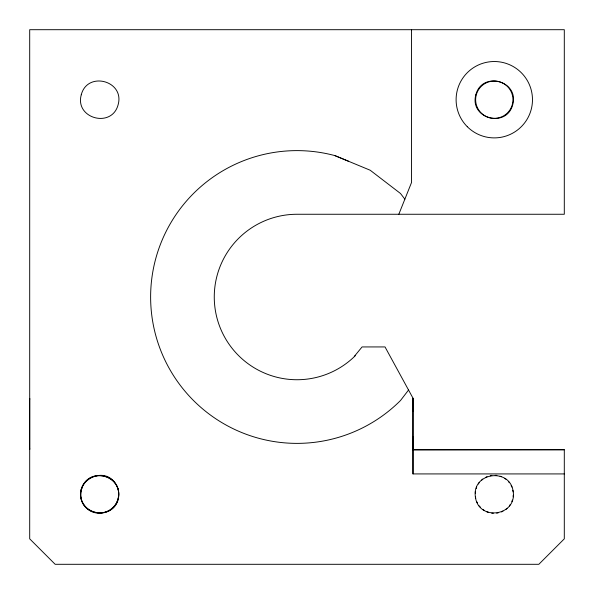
<?xml version="1.0" encoding="UTF-8"?>
<svg xmlns="http://www.w3.org/2000/svg" width="594" height="594" viewBox="0 0 594 594"><rect width="100%" height="100%" fill="white"/><g stroke="black" fill="none" stroke-linecap="round" stroke-linejoin="round"><path stroke-width="0.89" d="M29.707 448.529L29.707 449.398L29.707 398.477L29.707 399.346M564.3 473.923L412.993 473.923L412.993 398.173L385.023 346.933L362.08 346.933L354.276 356.445M355.502 355.502A82.737 82.737 0 0 1 220.56 328.66A82.737 82.737 0 0 1 297 214.263L564.3 214.263L564.3 29.7L29.7 29.7L29.7 538.84L55.16 564.3L538.84 564.3L564.3 538.84L564.3 449.74L412.956 449.792L412.993 398.173M475.356 496.71C471.963 472.156 510.343 467.248 513.231 491.869C516.624 516.431 478.244 521.332 475.356 496.71L475.772 498.307M475.371 491.728L475.363 493.384M513.216 496.859L513.216 495.203M476.247 488.513L476.678 486.917M512.34 500.074L511.902 501.663M398.826 214.263L411.56 182.44L411.56 29.7M478.356 484.036L479.187 482.61M510.224 504.544L509.4 505.969M412.956 449.792L564.3 449.74M408.546 390.028L400.505 400.505A146.376 146.376 0 0 1 155.613 334.882A146.376 146.376 0 0 1 334.882 155.606L348.589 161.264M481.556 480.264L482.729 479.098M507.031 508.316L505.858 509.481M485.617 477.442L487.05 476.626M502.97 511.137L501.529 511.961M490.273 475.772L491.869 475.356M498.314 512.808L496.71 513.231M495.203 475.363L496.859 475.371M493.384 513.216L491.728 513.209M500.074 476.247L501.663 476.678M488.513 512.34L486.917 511.902M334.882 155.606L370.188 170.233L400.505 193.496L404.863 199.176M504.544 478.356L505.969 479.187M484.043 510.224L482.61 509.392M508.323 481.556L509.481 482.729M480.264 507.031L479.098 505.858M511.137 485.617L511.961 487.05M477.45 502.962L476.626 501.529M512.808 490.273L513.231 491.869M412.993 398.5L412.993 411.226M412.993 449.413L412.986 436.687M412.993 449.74L412.993 473.923M81.267 489.352C74.985 520.5 124.495 520.812 118.147 489.352C108.071 459.051 65.073 483.798 86.204 507.796C99.584 521.138 123.025 507.595 118.147 489.352C113.239 471.101 86.167 471.116 81.267 489.352M81.267 94.765C74.606 118.644 111.976 128.66 118.147 104.648C124.807 80.769 87.437 70.753 81.267 94.765M475.853 94.765C469.193 118.644 506.563 128.66 512.733 104.648C519.394 80.769 482.024 70.753 475.853 94.765M81.927 488.157C73.693 511.516 109.638 523.826 117.486 500.43C125.728 477.071 89.776 464.76 81.927 488.157M467.292 126.708A38.187 38.187 0 0 0 531.177 109.593A38.187 38.187 0 0 0 484.407 62.823A38.187 38.187 0 0 0 467.292 126.708M481.586 113.38A18.666 18.666 0 0 0 512.488 103.876A18.666 18.666 0 0 0 488.803 81.868A18.666 18.666 0 0 0 481.586 113.38"/></g></svg>
